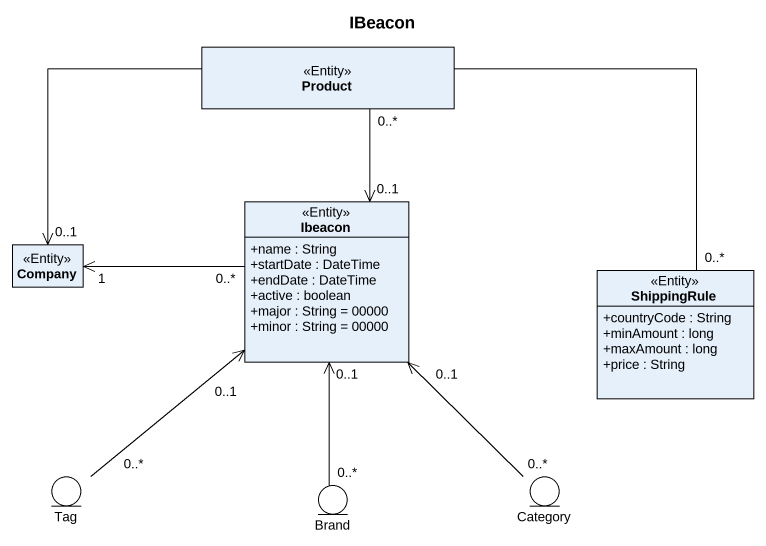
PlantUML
@startuml
title IBeacon
allowmixing
hide circle
hide empty members
skinparam classAttributeIconSize 0
class Product <<Entity>>
class Ibeacon <<Entity>> {
  +name : String
  +startDate : DateTime
  +endDate : DateTime
  +active : boolean
  +major : String = 00000
  +minor : String = 00000
}
class Company <<Entity>>
class ShippingRule <<Entity>> {
  +countryCode : String
  +minAmount : long
  +maxAmount : long
  +price : String
}
entity Tag
entity Brand
entity Category
Product "0..*" --> "0..1" Ibeacon
Ibeacon "0..*" -left-> "1" Company
ShippingRule "0..*" -left-> "0..1" Company
Tag "0..*" -up-> "0..1" Ibeacon
Brand "0..*" -up-> "0..1" Ibeacon
Category "0..*" -up-> "0..1" Ibeacon
@enduml
